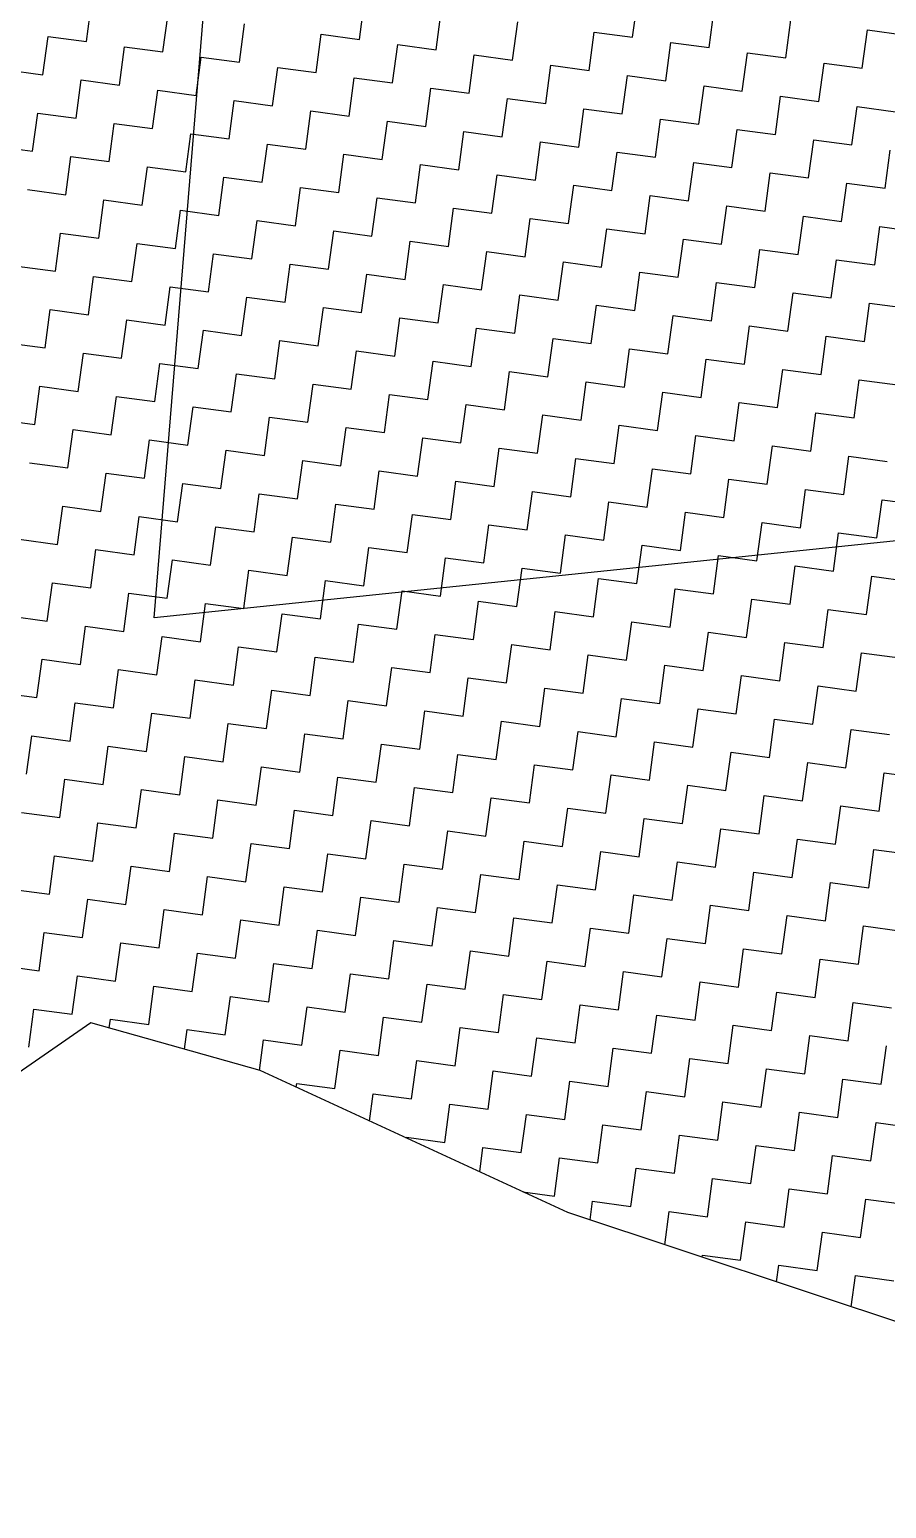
# Model space of a CAD drawing. Header units: metres. Extents: x 291974 to 293244, y 2020596 to 2023640.
# Drawn here: x 292424.6 to 292480.1, y 2021563.4 to 2021659.1 of the extents above; entities that cross this region are included whole.
import ezdxf

# ---------------------------------------------------------------- set-up
doc = ezdxf.new("R2010")
doc.units = ezdxf.units.M
doc.header["$MEASUREMENT"] = 0
doc.layers.add('POLY_HATCH', color=12, linetype='Continuous')
doc.layers.add('POLY_PARCEL', color=6, linetype='Continuous')

msp = doc.modelspace()

# ---------------------------------------------------------------- linework, layer by layer
at = {"layer": 'POLY_HATCH', "linetype": 'Continuous'}
for p, q in [((292445.965, 2021658.424), (292446.298, 2021660.902)), ((292463.641, 2021658.564), (292463.975, 2021661.042)), ((292428.288, 2021658.284), (292428.622, 2021660.762)), ((292433.243, 2021657.616), (292433.577, 2021660.094)), ((292450.92, 2021657.756), (292451.254, 2021660.234)), ((292468.597, 2021657.896), (292468.931, 2021660.374)), ((292438.198, 2021656.948), (292438.532, 2021659.426)), ((292455.875, 2021657.088), (292456.209, 2021659.566)), ((292460.83, 2021656.42), (292461.164, 2021658.898)), ((292461.164, 2021658.898), (292463.641, 2021658.564)), ((292473.552, 2021657.228), (292473.886, 2021659.706)), ((292478.507, 2021656.56), (292478.841, 2021659.038)), ((292478.841, 2021659.038), (292481.318, 2021658.704)), ((292425.476, 2021656.14), (292425.81, 2021658.618)), ((292425.81, 2021658.618), (292428.288, 2021658.284)), ((292430.431, 2021655.472), (292430.765, 2021657.95)), ((292430.765, 2021657.95), (292433.243, 2021657.616)), ((292443.153, 2021656.28), (292443.487, 2021658.758)), ((292443.487, 2021658.758), (292445.965, 2021658.424)), ((292448.108, 2021655.612), (292448.442, 2021658.09)), ((292448.442, 2021658.09), (292450.92, 2021657.756)), ((292465.785, 2021655.752), (292466.119, 2021658.23)), ((292466.119, 2021658.23), (292468.597, 2021657.896)), ((292435.386, 2021654.805), (292435.72, 2021657.282)), ((292435.72, 2021657.282), (292438.198, 2021656.948)), ((292453.063, 2021654.945), (292453.397, 2021657.422)), ((292453.397, 2021657.422), (292455.875, 2021657.088)), ((292470.74, 2021655.085), (292471.074, 2021657.562)), ((292471.074, 2021657.562), (292473.552, 2021657.228)), ((292422.999, 2021656.474), (292425.476, 2021656.14)), ((292440.342, 2021654.137), (292440.675, 2021656.614)), ((292440.675, 2021656.614), (292443.153, 2021656.28)), ((292458.018, 2021654.277), (292458.352, 2021656.754)), ((292458.352, 2021656.754), (292460.83, 2021656.42)), ((292462.974, 2021653.609), (292463.308, 2021656.086)), ((292463.308, 2021656.086), (292465.785, 2021655.752)), ((292475.695, 2021654.417), (292476.029, 2021656.894)), ((292476.029, 2021656.894), (292478.507, 2021656.56)), ((292427.62, 2021653.329), (292427.954, 2021655.806)), ((292427.954, 2021655.806), (292430.431, 2021655.472)), ((292432.575, 2021652.661), (292432.909, 2021655.139)), ((292432.909, 2021655.139), (292435.386, 2021654.805)), ((292445.297, 2021653.469), (292445.631, 2021655.946)), ((292445.631, 2021655.946), (292448.108, 2021655.612)), ((292450.252, 2021652.801), (292450.586, 2021655.279)), ((292450.586, 2021655.279), (292453.063, 2021654.945)), ((292467.929, 2021652.941), (292468.263, 2021655.418)), ((292468.263, 2021655.418), (292470.74, 2021655.085)), ((292437.53, 2021651.993), (292437.864, 2021654.471)), ((292437.864, 2021654.471), (292440.342, 2021654.137)), ((292455.207, 2021652.133), (292455.541, 2021654.611)), ((292455.541, 2021654.611), (292458.018, 2021654.277)), ((292472.884, 2021652.273), (292473.218, 2021654.751)), ((292473.218, 2021654.751), (292475.695, 2021654.417)), ((292424.808, 2021651.185), (292425.142, 2021653.663)), ((292425.142, 2021653.663), (292427.62, 2021653.329)), ((292442.485, 2021651.325), (292442.819, 2021653.803)), ((292442.819, 2021653.803), (292445.297, 2021653.469)), ((292460.162, 2021651.465), (292460.496, 2021653.943)), ((292460.496, 2021653.943), (292462.974, 2021653.609)), ((292465.117, 2021650.797), (292465.451, 2021653.275)), ((292465.451, 2021653.275), (292467.929, 2021652.941)), ((292477.839, 2021651.605), (292478.173, 2021654.083)), ((292478.173, 2021654.083), (292480.651, 2021653.749)), ((292429.763, 2021650.517), (292430.097, 2021652.995)), ((292430.097, 2021652.995), (292432.575, 2021652.661)), ((292434.719, 2021649.849), (292435.052, 2021652.327)), ((292435.052, 2021652.327), (292437.53, 2021651.993)), ((292447.44, 2021650.657), (292447.774, 2021653.135)), ((292447.774, 2021653.135), (292450.252, 2021652.801)), ((292452.395, 2021649.989), (292452.729, 2021652.467)), ((292452.729, 2021652.467), (292455.207, 2021652.133)), ((292470.072, 2021650.129), (292470.406, 2021652.607)), ((292470.406, 2021652.607), (292472.884, 2021652.273)), ((292422.331, 2021651.519), (292424.808, 2021651.185)), ((292439.674, 2021649.182), (292440.008, 2021651.659)), ((292440.008, 2021651.659), (292442.485, 2021651.325)), ((292457.351, 2021649.322), (292457.685, 2021651.799)), ((292457.685, 2021651.799), (292460.162, 2021651.465)), ((292475.028, 2021649.462), (292475.361, 2021651.939)), ((292475.361, 2021651.939), (292477.839, 2021651.605)), ((292479.983, 2021648.794), (292480.317, 2021651.271)), ((292426.952, 2021648.374), (292427.286, 2021650.851)), ((292427.286, 2021650.851), (292429.763, 2021650.517)), ((292444.629, 2021648.514), (292444.963, 2021650.991)), ((292444.963, 2021650.991), (292447.44, 2021650.657)), ((292449.584, 2021647.846), (292449.918, 2021650.323)), ((292449.918, 2021650.323), (292452.395, 2021649.989)), ((292462.306, 2021648.654), (292462.64, 2021651.131)), ((292462.64, 2021651.131), (292465.117, 2021650.797)), ((292467.261, 2021647.986), (292467.595, 2021650.463)), ((292467.595, 2021650.463), (292470.072, 2021650.129)), ((292431.907, 2021647.706), (292432.241, 2021650.183)), ((292432.241, 2021650.183), (292434.719, 2021649.849)), ((292436.862, 2021647.038), (292437.196, 2021649.516)), ((292437.196, 2021649.516), (292439.674, 2021649.182)), ((292454.539, 2021647.178), (292454.873, 2021649.655)), ((292454.873, 2021649.655), (292457.351, 2021649.322)), ((292472.216, 2021647.318), (292472.55, 2021649.795)), ((292472.55, 2021649.795), (292475.028, 2021649.462)), ((292424.474, 2021648.708), (292426.952, 2021648.374)), ((292441.817, 2021646.37), (292442.151, 2021648.848)), ((292442.151, 2021648.848), (292444.629, 2021648.514)), ((292459.494, 2021646.51), (292459.828, 2021648.988)), ((292459.828, 2021648.988), (292462.306, 2021648.654)), ((292477.171, 2021646.65), (292477.505, 2021649.128)), ((292477.505, 2021649.128), (292479.983, 2021648.794)), ((292429.095, 2021645.562), (292429.429, 2021648.04)), ((292429.429, 2021648.04), (292431.907, 2021647.706)), ((292446.772, 2021645.702), (292447.106, 2021648.18)), ((292447.106, 2021648.18), (292449.584, 2021647.846)), ((292451.728, 2021645.034), (292452.061, 2021647.512)), ((292452.061, 2021647.512), (292454.539, 2021647.178)), ((292464.449, 2021645.842), (292464.783, 2021648.32)), ((292464.783, 2021648.32), (292467.261, 2021647.986)), ((292469.404, 2021645.174), (292469.738, 2021647.652)), ((292469.738, 2021647.652), (292472.216, 2021647.318)), ((292434.051, 2021644.894), (292434.385, 2021647.372)), ((292434.385, 2021647.372), (292436.862, 2021647.038)), ((292439.006, 2021644.226), (292439.34, 2021646.704)), ((292439.34, 2021646.704), (292441.817, 2021646.37)), ((292456.683, 2021644.366), (292457.017, 2021646.844)), ((292457.017, 2021646.844), (292459.494, 2021646.51)), ((292474.36, 2021644.506), (292474.694, 2021646.984)), ((292474.694, 2021646.984), (292477.171, 2021646.65)), ((292426.284, 2021643.419), (292426.618, 2021645.896)), ((292426.618, 2021645.896), (292429.095, 2021645.562)), ((292443.961, 2021643.559), (292444.295, 2021646.036)), ((292444.295, 2021646.036), (292446.772, 2021645.702)), ((292461.638, 2021643.699), (292461.972, 2021646.176)), ((292461.972, 2021646.176), (292464.449, 2021645.842)), ((292466.593, 2021643.031), (292466.927, 2021645.508)), ((292466.927, 2021645.508), (292469.404, 2021645.174)), ((292479.315, 2021643.839), (292479.649, 2021646.316)), ((292479.649, 2021646.316), (292482.126, 2021645.982)), ((292431.239, 2021642.751), (292431.573, 2021645.228)), ((292431.573, 2021645.228), (292434.051, 2021644.894)), ((292436.194, 2021642.083), (292436.528, 2021644.56)), ((292436.528, 2021644.56), (292439.006, 2021644.226)), ((292448.916, 2021642.891), (292449.25, 2021645.368)), ((292449.25, 2021645.368), (292451.728, 2021645.034)), ((292453.871, 2021642.223), (292454.205, 2021644.7)), ((292454.205, 2021644.7), (292456.683, 2021644.366)), ((292471.548, 2021642.363), (292471.882, 2021644.84)), ((292471.882, 2021644.84), (292474.36, 2021644.506)), ((292423.806, 2021643.752), (292426.284, 2021643.419)), ((292441.149, 2021641.415), (292441.483, 2021643.892)), ((292441.483, 2021643.892), (292443.961, 2021643.559)), ((292458.826, 2021641.555), (292459.16, 2021644.032)), ((292459.16, 2021644.032), (292461.638, 2021643.699)), ((292476.503, 2021641.695), (292476.837, 2021644.172)), ((292476.837, 2021644.172), (292479.315, 2021643.839)), ((292428.428, 2021640.607), (292428.762, 2021643.085)), ((292428.762, 2021643.085), (292431.239, 2021642.751)), ((292446.105, 2021640.747), (292446.438, 2021643.225)), ((292446.438, 2021643.225), (292448.916, 2021642.891)), ((292463.781, 2021640.887), (292464.115, 2021643.365)), ((292464.115, 2021643.365), (292466.593, 2021643.031)), ((292468.737, 2021640.219), (292469.071, 2021642.697)), ((292469.071, 2021642.697), (292471.548, 2021642.363)), ((292433.383, 2021639.939), (292433.717, 2021642.417)), ((292433.717, 2021642.417), (292436.194, 2021642.083)), ((292438.338, 2021639.271), (292438.672, 2021641.749)), ((292438.672, 2021641.749), (292441.149, 2021641.415)), ((292451.06, 2021640.079), (292451.394, 2021642.557)), ((292451.394, 2021642.557), (292453.871, 2021642.223)), ((292456.015, 2021639.411), (292456.349, 2021641.889)), ((292456.349, 2021641.889), (292458.826, 2021641.555)), ((292473.692, 2021639.551), (292474.026, 2021642.029)), ((292474.026, 2021642.029), (292476.503, 2021641.695)), ((292425.616, 2021638.463), (292425.95, 2021640.941)), ((292425.95, 2021640.941), (292428.428, 2021640.607)), ((292443.293, 2021638.603), (292443.627, 2021641.081)), ((292443.627, 2021641.081), (292446.105, 2021640.747)), ((292460.97, 2021638.743), (292461.304, 2021641.221)), ((292461.304, 2021641.221), (292463.781, 2021640.887)), ((292478.647, 2021638.883), (292478.981, 2021641.361)), ((292478.981, 2021641.361), (292481.458, 2021641.027)), ((292430.571, 2021637.796), (292430.905, 2021640.273)), ((292430.905, 2021640.273), (292433.383, 2021639.939)), ((292448.248, 2021637.936), (292448.582, 2021640.413)), ((292448.582, 2021640.413), (292451.06, 2021640.079)), ((292465.925, 2021638.075), (292466.259, 2021640.553)), ((292466.259, 2021640.553), (292468.737, 2021640.219)), ((292470.88, 2021637.408), (292471.214, 2021639.885)), ((292471.214, 2021639.885), (292473.692, 2021639.551)), ((292423.139, 2021638.797), (292425.616, 2021638.463)), ((292435.526, 2021637.128), (292435.86, 2021639.605)), ((292435.86, 2021639.605), (292438.338, 2021639.271)), ((292440.482, 2021636.46), (292440.815, 2021638.937)), ((292440.815, 2021638.937), (292443.293, 2021638.603)), ((292453.203, 2021637.268), (292453.537, 2021639.745)), ((292453.537, 2021639.745), (292456.015, 2021639.411)), ((292458.158, 2021636.6), (292458.492, 2021639.077)), ((292458.492, 2021639.077), (292460.97, 2021638.743)), ((292475.835, 2021636.74), (292476.169, 2021639.217)), ((292476.169, 2021639.217), (292478.647, 2021638.883)), ((292427.76, 2021635.652), (292428.094, 2021638.129)), ((292428.094, 2021638.129), (292430.571, 2021637.796)), ((292445.437, 2021635.792), (292445.771, 2021638.269)), ((292445.771, 2021638.269), (292448.248, 2021637.936)), ((292463.114, 2021635.932), (292463.448, 2021638.409)), ((292463.448, 2021638.409), (292465.925, 2021638.075)), ((292432.715, 2021634.984), (292433.049, 2021637.462)), ((292433.049, 2021637.462), (292435.526, 2021637.128)), ((292450.392, 2021635.124), (292450.726, 2021637.602)), ((292450.726, 2021637.602), (292453.203, 2021637.268)), ((292455.347, 2021634.456), (292455.681, 2021636.934)), ((292455.681, 2021636.934), (292458.158, 2021636.6)), ((292468.069, 2021635.264), (292468.403, 2021637.742)), ((292468.403, 2021637.742), (292470.88, 2021637.408)), ((292473.024, 2021634.596), (292473.358, 2021637.074)), ((292473.358, 2021637.074), (292475.835, 2021636.74)), ((292424.948, 2021633.508), (292425.282, 2021635.986)), ((292425.282, 2021635.986), (292427.76, 2021635.652)), ((292437.67, 2021634.316), (292438.004, 2021636.794)), ((292438.004, 2021636.794), (292440.482, 2021636.46)), ((292442.625, 2021633.648), (292442.959, 2021636.126)), ((292442.959, 2021636.126), (292445.437, 2021635.792)), ((292460.302, 2021633.788), (292460.636, 2021636.266)), ((292460.636, 2021636.266), (292463.114, 2021635.932)), ((292477.979, 2021633.928), (292478.313, 2021636.406)), ((292478.313, 2021636.406), (292480.791, 2021636.072)), ((292429.903, 2021632.84), (292430.237, 2021635.318)), ((292430.237, 2021635.318), (292432.715, 2021634.984)), ((292447.58, 2021632.98), (292447.914, 2021635.458)), ((292447.914, 2021635.458), (292450.392, 2021635.124)), ((292465.257, 2021633.12), (292465.591, 2021635.598)), ((292465.591, 2021635.598), (292468.069, 2021635.264)), ((292434.858, 2021632.173), (292435.192, 2021634.65)), ((292435.192, 2021634.65), (292437.67, 2021634.316)), ((292452.535, 2021632.312), (292452.869, 2021634.79)), ((292452.869, 2021634.79), (292455.347, 2021634.456)), ((292457.491, 2021631.645), (292457.824, 2021634.122)), ((292457.824, 2021634.122), (292460.302, 2021633.788)), ((292470.212, 2021632.452), (292470.546, 2021634.93)), ((292470.546, 2021634.93), (292473.024, 2021634.596)), ((292475.167, 2021631.785), (292475.501, 2021634.262)), ((292475.501, 2021634.262), (292477.979, 2021633.928)), ((292422.471, 2021633.842), (292424.948, 2021633.508)), ((292427.092, 2021630.697), (292427.426, 2021633.174)), ((292427.426, 2021633.174), (292429.903, 2021632.84)), ((292439.814, 2021631.505), (292440.148, 2021633.982)), ((292440.148, 2021633.982), (292442.625, 2021633.648)), ((292444.769, 2021630.837), (292445.103, 2021633.314)), ((292445.103, 2021633.314), (292447.58, 2021632.98)), ((292462.446, 2021630.977), (292462.78, 2021633.454)), ((292462.78, 2021633.454), (292465.257, 2021633.12)), ((292432.047, 2021630.029), (292432.381, 2021632.506)), ((292432.381, 2021632.506), (292434.858, 2021632.173)), ((292449.724, 2021630.169), (292450.058, 2021632.646)), ((292450.058, 2021632.646), (292452.535, 2021632.312)), ((292467.401, 2021630.309), (292467.735, 2021632.786)), ((292467.735, 2021632.786), (292470.212, 2021632.452)), ((292472.356, 2021629.641), (292472.69, 2021632.119)), ((292472.69, 2021632.119), (292475.167, 2021631.785)), ((292437.002, 2021629.361), (292437.336, 2021631.839)), ((292437.336, 2021631.839), (292439.814, 2021631.505)), ((292441.957, 2021628.693), (292442.291, 2021631.171)), ((292442.291, 2021631.171), (292444.769, 2021630.837)), ((292454.679, 2021629.501), (292455.013, 2021631.979)), ((292455.013, 2021631.979), (292457.491, 2021631.645)), ((292459.634, 2021628.833), (292459.968, 2021631.311)), ((292459.968, 2021631.311), (292462.446, 2021630.977)), ((292477.311, 2021628.973), (292477.645, 2021631.451)), ((292477.645, 2021631.451), (292480.123, 2021631.117)), ((292424.614, 2021631.031), (292427.092, 2021630.697)), ((292429.235, 2021627.885), (292429.569, 2021630.363)), ((292429.569, 2021630.363), (292432.047, 2021630.029)), ((292446.912, 2021628.025), (292447.246, 2021630.503)), ((292447.246, 2021630.503), (292449.724, 2021630.169)), ((292464.589, 2021628.165), (292464.923, 2021630.643)), ((292464.923, 2021630.643), (292467.401, 2021630.309)), ((292434.191, 2021627.217), (292434.525, 2021629.695)), ((292434.525, 2021629.695), (292437.002, 2021629.361)), ((292451.868, 2021627.357), (292452.201, 2021629.835)), ((292452.201, 2021629.835), (292454.679, 2021629.501)), ((292469.544, 2021627.497), (292469.878, 2021629.975)), ((292469.878, 2021629.975), (292472.356, 2021629.641)), ((292474.5, 2021626.829), (292474.834, 2021629.307)), ((292474.834, 2021629.307), (292477.311, 2021628.973)), ((292439.146, 2021626.549), (292439.48, 2021629.027)), ((292439.48, 2021629.027), (292441.957, 2021628.693)), ((292444.101, 2021625.882), (292444.435, 2021628.359)), ((292444.435, 2021628.359), (292446.912, 2021628.025)), ((292456.823, 2021626.689), (292457.157, 2021629.167)), ((292457.157, 2021629.167), (292459.634, 2021628.833)), ((292461.778, 2021626.022), (292462.112, 2021628.499)), ((292462.112, 2021628.499), (292464.589, 2021628.165)), ((292479.455, 2021626.162), (292479.789, 2021628.639)), ((292479.789, 2021628.639), (292482.266, 2021628.305)), ((292426.424, 2021625.742), (292426.758, 2021628.219)), ((292426.758, 2021628.219), (292429.235, 2021627.885)), ((292431.379, 2021625.074), (292431.713, 2021627.551)), ((292431.713, 2021627.551), (292434.191, 2021627.217)), ((292449.056, 2021625.214), (292449.39, 2021627.691)), ((292449.39, 2021627.691), (292451.868, 2021627.357)), ((292466.733, 2021625.354), (292467.067, 2021627.831)), ((292467.067, 2021627.831), (292469.544, 2021627.497)), ((292436.334, 2021624.406), (292436.668, 2021626.883)), ((292436.668, 2021626.883), (292439.146, 2021626.549)), ((292454.011, 2021624.546), (292454.345, 2021627.023)), ((292454.345, 2021627.023), (292456.823, 2021626.689)), ((292458.966, 2021623.878), (292459.3, 2021626.356)), ((292459.3, 2021626.356), (292461.778, 2021626.022)), ((292471.688, 2021624.686), (292472.022, 2021627.163)), ((292472.022, 2021627.163), (292474.5, 2021626.829)), ((292476.643, 2021624.018), (292476.977, 2021626.496)), ((292476.977, 2021626.496), (292479.455, 2021626.162)), ((292423.946, 2021626.076), (292426.424, 2021625.742)), ((292428.568, 2021622.93), (292428.902, 2021625.408)), ((292428.902, 2021625.408), (292431.379, 2021625.074)), ((292441.289, 2021623.738), (292441.623, 2021626.216)), ((292441.623, 2021626.216), (292444.101, 2021625.882)), ((292446.245, 2021623.07), (292446.578, 2021625.548)), ((292446.578, 2021625.548), (292449.056, 2021625.214)), ((292463.921, 2021623.21), (292464.255, 2021625.688)), ((292464.255, 2021625.688), (292466.733, 2021625.354)), ((292433.523, 2021622.262), (292433.857, 2021624.74)), ((292433.857, 2021624.74), (292436.334, 2021624.406)), ((292451.2, 2021622.402), (292451.534, 2021624.88)), ((292451.534, 2021624.88), (292454.011, 2021624.546)), ((292468.877, 2021622.542), (292469.211, 2021625.02)), ((292469.211, 2021625.02), (292471.688, 2021624.686)), ((292438.478, 2021621.594), (292438.812, 2021624.072)), ((292438.812, 2021624.072), (292441.289, 2021623.738)), ((292456.155, 2021621.734), (292456.489, 2021624.212)), ((292456.489, 2021624.212), (292458.966, 2021623.878)), ((292461.11, 2021621.066), (292461.444, 2021623.544)), ((292461.444, 2021623.544), (292463.921, 2021623.21)), ((292473.832, 2021621.874), (292474.166, 2021624.352)), ((292474.166, 2021624.352), (292476.643, 2021624.018)), ((292478.787, 2021621.206), (292479.121, 2021623.684)), ((292479.121, 2021623.684), (292481.598, 2021623.35)), ((292425.756, 2021620.786), (292426.09, 2021623.264)), ((292426.09, 2021623.264), (292428.568, 2021622.93)), ((292430.711, 2021620.119), (292431.045, 2021622.596)), ((292431.045, 2021622.596), (292433.523, 2021622.262)), ((292443.433, 2021620.926), (292443.767, 2021623.404)), ((292443.767, 2021623.404), (292446.245, 2021623.07)), ((292448.388, 2021620.259), (292448.722, 2021622.736)), ((292448.722, 2021622.736), (292451.2, 2021622.402)), ((292466.065, 2021620.399), (292466.399, 2021622.876)), ((292466.399, 2021622.876), (292468.877, 2021622.542)), ((292435.666, 2021619.451), (292436, 2021621.928)), ((292436, 2021621.928), (292438.478, 2021621.594)), ((292453.343, 2021619.591), (292453.677, 2021622.068)), ((292453.677, 2021622.068), (292456.155, 2021621.734)), ((292471.02, 2021619.731), (292471.354, 2021622.208)), ((292471.354, 2021622.208), (292473.832, 2021621.874)), ((292423.279, 2021621.12), (292425.756, 2021620.786)), ((292440.621, 2021618.783), (292440.955, 2021621.26)), ((292440.955, 2021621.26), (292443.433, 2021620.926)), ((292458.298, 2021618.923), (292458.632, 2021621.4)), ((292458.632, 2021621.4), (292461.11, 2021621.066)), ((292463.254, 2021618.255), (292463.588, 2021620.733)), ((292463.588, 2021620.733), (292466.065, 2021620.399)), ((292475.975, 2021619.063), (292476.309, 2021621.54)), ((292476.309, 2021621.54), (292478.787, 2021621.206)), ((292427.9, 2021617.975), (292428.234, 2021620.453)), ((292428.234, 2021620.453), (292430.711, 2021620.119)), ((292432.855, 2021617.307), (292433.189, 2021619.785)), ((292433.189, 2021619.785), (292435.666, 2021619.451)), ((292445.577, 2021618.115), (292445.911, 2021620.593)), ((292445.911, 2021620.593), (292448.388, 2021620.259)), ((292450.532, 2021617.447), (292450.866, 2021619.925)), ((292450.866, 2021619.925), (292453.343, 2021619.591)), ((292468.209, 2021617.587), (292468.543, 2021620.065)), ((292468.543, 2021620.065), (292471.02, 2021619.731)), ((292437.81, 2021616.639), (292438.144, 2021619.117)), ((292438.144, 2021619.117), (292440.621, 2021618.783)), ((292455.487, 2021616.779), (292455.821, 2021619.257)), ((292455.821, 2021619.257), (292458.298, 2021618.923)), ((292473.164, 2021616.919), (292473.498, 2021619.397)), ((292473.498, 2021619.397), (292475.975, 2021619.063)), ((292478.119, 2021616.251), (292478.453, 2021618.729)), ((292478.453, 2021618.729), (292480.93, 2021618.395)), ((292425.088, 2021615.831), (292425.422, 2021618.309)), ((292425.422, 2021618.309), (292427.9, 2021617.975)), ((292442.765, 2021615.971), (292443.099, 2021618.449)), ((292443.099, 2021618.449), (292445.577, 2021618.115)), ((292447.72, 2021615.303), (292448.054, 2021617.781)), ((292448.054, 2021617.781), (292450.532, 2021617.447)), ((292460.442, 2021616.111), (292460.776, 2021618.589)), ((292460.776, 2021618.589), (292463.254, 2021618.255)), ((292465.397, 2021615.443), (292465.731, 2021617.921)), ((292465.731, 2021617.921), (292468.209, 2021617.587)), ((292430.043, 2021615.163), (292430.377, 2021617.641)), ((292430.377, 2021617.641), (292432.855, 2021617.307)), ((292434.998, 2021614.496), (292435.332, 2021616.973)), ((292435.332, 2021616.973), (292437.81, 2021616.639)), ((292452.675, 2021614.636), (292453.009, 2021617.113)), ((292453.009, 2021617.113), (292455.487, 2021616.779)), ((292470.352, 2021614.776), (292470.686, 2021617.253)), ((292470.686, 2021617.253), (292473.164, 2021616.919)), ((292422.611, 2021616.165), (292425.088, 2021615.831)), ((292439.954, 2021613.828), (292440.288, 2021616.305)), ((292440.288, 2021616.305), (292442.765, 2021615.971)), ((292457.631, 2021613.968), (292457.964, 2021616.445)), ((292457.964, 2021616.445), (292460.442, 2021616.111)), ((292475.307, 2021614.108), (292475.641, 2021616.585)), ((292475.641, 2021616.585), (292478.119, 2021616.251)), ((292427.232, 2021613.02), (292427.566, 2021615.497)), ((292427.566, 2021615.497), (292430.043, 2021615.163)), ((292444.909, 2021613.16), (292445.243, 2021615.637)), ((292445.243, 2021615.637), (292447.72, 2021615.303)), ((292449.864, 2021612.492), (292450.198, 2021614.97)), ((292450.198, 2021614.97), (292452.675, 2021614.636)), ((292462.586, 2021613.3), (292462.92, 2021615.777)), ((292462.92, 2021615.777), (292465.397, 2021615.443)), ((292467.541, 2021612.632), (292467.875, 2021615.109)), ((292467.875, 2021615.109), (292470.352, 2021614.776)), ((292432.187, 2021612.352), (292432.521, 2021614.83)), ((292432.521, 2021614.83), (292434.998, 2021614.496)), ((292437.142, 2021611.684), (292437.476, 2021614.162)), ((292437.476, 2021614.162), (292439.954, 2021613.828)), ((292454.819, 2021611.824), (292455.153, 2021614.302)), ((292455.153, 2021614.302), (292457.631, 2021613.968)), ((292472.496, 2021611.964), (292472.83, 2021614.442)), ((292472.83, 2021614.442), (292475.307, 2021614.108)), ((292424.42, 2021610.876), (292424.754, 2021613.354)), ((292424.754, 2021613.354), (292427.232, 2021613.02)), ((292442.097, 2021611.016), (292442.431, 2021613.494)), ((292442.431, 2021613.494), (292444.909, 2021613.16)), ((292459.774, 2021611.156), (292460.108, 2021613.634)), ((292460.108, 2021613.634), (292462.586, 2021613.3)), ((292464.729, 2021610.488), (292465.063, 2021612.966)), ((292465.063, 2021612.966), (292467.541, 2021612.632)), ((292477.451, 2021611.296), (292477.785, 2021613.774)), ((292477.785, 2021613.774), (292480.263, 2021613.44)), ((292429.375, 2021610.208), (292429.709, 2021612.686)), ((292429.709, 2021612.686), (292432.187, 2021612.352)), ((292434.331, 2021609.54), (292434.665, 2021612.018)), ((292434.665, 2021612.018), (292437.142, 2021611.684)), ((292447.052, 2021610.348), (292447.386, 2021612.826)), ((292447.386, 2021612.826), (292449.864, 2021612.492)), ((292452.008, 2021609.68), (292452.341, 2021612.158)), ((292452.341, 2021612.158), (292454.819, 2021611.824)), ((292469.684, 2021609.82), (292470.018, 2021612.298)), ((292470.018, 2021612.298), (292472.496, 2021611.964)), ((292439.286, 2021608.873), (292439.62, 2021611.35)), ((292439.62, 2021611.35), (292442.097, 2021611.016)), ((292456.963, 2021609.013), (292457.297, 2021611.49)), ((292457.297, 2021611.49), (292459.774, 2021611.156)), ((292474.64, 2021609.153), (292474.974, 2021611.63)), ((292474.974, 2021611.63), (292477.451, 2021611.296)), ((292426.564, 2021608.065), (292426.898, 2021610.542)), ((292426.898, 2021610.542), (292429.375, 2021610.208)), ((292444.241, 2021608.205), (292444.575, 2021610.682)), ((292444.575, 2021610.682), (292447.052, 2021610.348)), ((292461.918, 2021608.345), (292462.252, 2021610.822)), ((292462.252, 2021610.822), (292464.729, 2021610.488)), ((292466.873, 2021607.677), (292467.207, 2021610.154)), ((292467.207, 2021610.154), (292469.684, 2021609.82)), ((292479.595, 2021608.485), (292479.929, 2021610.962)), ((292479.929, 2021610.962), (292482.406, 2021610.628)), ((292431.519, 2021607.397), (292431.853, 2021609.874)), ((292431.853, 2021609.874), (292434.331, 2021609.54)), ((292436.474, 2021606.729), (292436.808, 2021609.207)), ((292436.808, 2021609.207), (292439.286, 2021608.873)), ((292449.196, 2021607.537), (292449.53, 2021610.014)), ((292449.53, 2021610.014), (292452.008, 2021609.68)), ((292454.151, 2021606.869), (292454.485, 2021609.346)), ((292454.485, 2021609.346), (292456.963, 2021609.013)), ((292471.828, 2021607.009), (292472.162, 2021609.486)), ((292472.162, 2021609.486), (292474.64, 2021609.153)), ((292424.086, 2021608.399), (292426.564, 2021608.065)), ((292441.429, 2021606.061), (292441.763, 2021608.539)), ((292441.763, 2021608.539), (292444.241, 2021608.205)), ((292459.106, 2021606.201), (292459.44, 2021608.679)), ((292459.44, 2021608.679), (292461.918, 2021608.345)), ((292476.783, 2021606.341), (292477.117, 2021608.819)), ((292477.117, 2021608.819), (292479.595, 2021608.485)), ((292428.708, 2021605.253), (292429.042, 2021607.731)), ((292429.042, 2021607.731), (292431.519, 2021607.397)), ((292446.384, 2021605.393), (292446.718, 2021607.871)), ((292446.718, 2021607.871), (292449.196, 2021607.537)), ((292464.061, 2021605.533), (292464.395, 2021608.011)), ((292464.395, 2021608.011), (292466.873, 2021607.677)), ((292469.017, 2021604.865), (292469.351, 2021607.343)), ((292469.351, 2021607.343), (292471.828, 2021607.009)), ((292433.663, 2021604.585), (292433.997, 2021607.063)), ((292433.997, 2021607.063), (292436.474, 2021606.729)), ((292438.618, 2021603.917), (292438.952, 2021606.395)), ((292438.952, 2021606.395), (292441.429, 2021606.061)), ((292451.34, 2021604.725), (292451.674, 2021607.203)), ((292451.674, 2021607.203), (292454.151, 2021606.869)), ((292456.295, 2021604.057), (292456.629, 2021606.535)), ((292456.629, 2021606.535), (292459.106, 2021606.201)), ((292473.972, 2021604.197), (292474.306, 2021606.675)), ((292474.306, 2021606.675), (292476.783, 2021606.341)), ((292425.896, 2021603.11), (292426.23, 2021605.587)), ((292426.23, 2021605.587), (292428.708, 2021605.253)), ((292443.573, 2021603.25), (292443.907, 2021605.727)), ((292443.907, 2021605.727), (292446.384, 2021605.393)), ((292461.25, 2021603.39), (292461.584, 2021605.867)), ((292461.584, 2021605.867), (292464.061, 2021605.533)), ((292478.927, 2021603.53), (292479.261, 2021606.007)), ((292479.261, 2021606.007), (292481.738, 2021605.673)), ((292430.851, 2021602.442), (292431.185, 2021604.919)), ((292431.185, 2021604.919), (292433.663, 2021604.585)), ((292448.528, 2021602.582), (292448.862, 2021605.059)), ((292448.862, 2021605.059), (292451.34, 2021604.725)), ((292453.483, 2021601.914), (292453.817, 2021604.391)), ((292453.817, 2021604.391), (292456.295, 2021604.057)), ((292466.205, 2021602.722), (292466.539, 2021605.199)), ((292466.539, 2021605.199), (292469.017, 2021604.865)), ((292471.16, 2021602.054), (292471.494, 2021604.531)), ((292471.494, 2021604.531), (292473.972, 2021604.197)), ((292423.418, 2021603.443), (292425.896, 2021603.11)), ((292435.806, 2021601.774), (292436.14, 2021604.251)), ((292436.14, 2021604.251), (292438.618, 2021603.917)), ((292440.761, 2021601.106), (292441.095, 2021603.583)), ((292441.095, 2021603.583), (292443.573, 2021603.25)), ((292458.438, 2021601.246), (292458.772, 2021603.723)), ((292458.772, 2021603.723), (292461.25, 2021603.39)), ((292476.115, 2021601.386), (292476.449, 2021603.863)), ((292476.449, 2021603.863), (292478.927, 2021603.53)), ((292428.04, 2021600.298), (292428.374, 2021602.776)), ((292428.374, 2021602.776), (292430.851, 2021602.442)), ((292445.717, 2021600.438), (292446.051, 2021602.916)), ((292446.051, 2021602.916), (292448.528, 2021602.582)), ((292463.394, 2021600.578), (292463.727, 2021603.056)), ((292463.727, 2021603.056), (292466.205, 2021602.722)), ((292432.995, 2021599.63), (292433.329, 2021602.108)), ((292433.329, 2021602.108), (292435.806, 2021601.774)), ((292450.672, 2021599.77), (292451.006, 2021602.248)), ((292451.006, 2021602.248), (292453.483, 2021601.914)), ((292455.627, 2021599.102), (292455.961, 2021601.58)), ((292455.961, 2021601.58), (292458.438, 2021601.246)), ((292468.349, 2021599.91), (292468.683, 2021602.388)), ((292468.683, 2021602.388), (292471.16, 2021602.054)), ((292473.304, 2021599.242), (292473.638, 2021601.72)), ((292473.638, 2021601.72), (292476.115, 2021601.386)), ((292425.228, 2021598.154), (292425.562, 2021600.632)), ((292425.562, 2021600.632), (292428.04, 2021600.298)), ((292437.95, 2021598.962), (292438.284, 2021601.44)), ((292438.284, 2021601.44), (292440.761, 2021601.106)), ((292442.905, 2021598.294), (292443.239, 2021600.772)), ((292443.239, 2021600.772), (292445.717, 2021600.438)), ((292460.582, 2021598.434), (292460.916, 2021600.912)), ((292460.916, 2021600.912), (292463.394, 2021600.578)), ((292478.259, 2021598.574), (292478.593, 2021601.052)), ((292478.593, 2021601.052), (292481.07, 2021600.718)), ((292430.183, 2021597.487), (292430.517, 2021599.964)), ((292430.517, 2021599.964), (292432.995, 2021599.63)), ((292447.86, 2021597.627), (292448.194, 2021600.104)), ((292448.194, 2021600.104), (292450.672, 2021599.77)), ((292465.537, 2021597.766), (292465.871, 2021600.244)), ((292465.871, 2021600.244), (292468.349, 2021599.91)), ((292470.492, 2021597.099), (292470.826, 2021599.576)), ((292470.826, 2021599.576), (292473.304, 2021599.242)), ((292435.138, 2021596.819), (292435.472, 2021599.296)), ((292435.472, 2021599.296), (292437.95, 2021598.962)), ((292440.094, 2021596.151), (292440.428, 2021598.628)), ((292440.428, 2021598.628), (292442.905, 2021598.294)), ((292452.815, 2021596.959), (292453.149, 2021599.436)), ((292453.149, 2021599.436), (292455.627, 2021599.102)), ((292457.771, 2021596.291), (292458.104, 2021598.768)), ((292458.104, 2021598.768), (292460.582, 2021598.434)), ((292475.447, 2021596.431), (292475.781, 2021598.908)), ((292475.781, 2021598.908), (292478.259, 2021598.574)), ((292422.751, 2021598.488), (292425.228, 2021598.154)), ((292427.372, 2021595.343), (292427.706, 2021597.82)), ((292427.706, 2021597.82), (292430.183, 2021597.487)), ((292445.049, 2021595.483), (292445.383, 2021597.96)), ((292445.383, 2021597.96), (292447.86, 2021597.627)), ((292462.726, 2021595.623), (292463.06, 2021598.1)), ((292463.06, 2021598.1), (292465.537, 2021597.766)), ((292432.327, 2021594.675), (292432.661, 2021597.153)), ((292432.661, 2021597.153), (292435.138, 2021596.819)), ((292450.004, 2021594.815), (292450.338, 2021597.293)), ((292450.338, 2021597.293), (292452.815, 2021596.959)), ((292467.681, 2021594.955), (292468.015, 2021597.433)), ((292468.015, 2021597.433), (292470.492, 2021597.099)), ((292472.636, 2021594.287), (292472.97, 2021596.765)), ((292472.97, 2021596.765), (292475.447, 2021596.431)), ((292437.282, 2021594.007), (292437.616, 2021596.485)), ((292437.616, 2021596.485), (292440.094, 2021596.151)), ((292442.237, 2021593.339), (292442.571, 2021595.817)), ((292442.571, 2021595.817), (292445.049, 2021595.483)), ((292454.959, 2021594.147), (292455.293, 2021596.625)), ((292455.293, 2021596.625), (292457.771, 2021596.291)), ((292459.914, 2021593.479), (292460.248, 2021595.957)), ((292460.248, 2021595.957), (292462.726, 2021595.623)), ((292477.591, 2021593.619), (292477.925, 2021596.097)), ((292477.925, 2021596.097), (292480.403, 2021595.763)), ((292424.56, 2021593.199), (292424.894, 2021595.677)), ((292424.894, 2021595.677), (292427.372, 2021595.343)), ((292429.774, 2021594.452), (292429.849, 2021595.009)), ((292429.849, 2021595.009), (292432.327, 2021594.675)), ((292447.192, 2021592.671), (292447.526, 2021595.149)), ((292447.526, 2021595.149), (292450.004, 2021594.815)), ((292464.869, 2021592.811), (292465.203, 2021595.289)), ((292465.203, 2021595.289), (292467.681, 2021594.955)), ((292434.634, 2021593.077), (292434.805, 2021594.341)), ((292434.805, 2021594.341), (292437.282, 2021594.007)), ((292452.148, 2021592.003), (292452.481, 2021594.481)), ((292452.481, 2021594.481), (292454.959, 2021594.147)), ((292457.103, 2021591.336), (292457.437, 2021593.813)), ((292457.437, 2021593.813), (292459.914, 2021593.479)), ((292469.824, 2021592.143), (292470.158, 2021594.621)), ((292470.158, 2021594.621), (292472.636, 2021594.287)), ((292474.78, 2021591.476), (292475.114, 2021593.953)), ((292475.114, 2021593.953), (292477.591, 2021593.619)), ((292439.494, 2021591.701), (292439.76, 2021593.673)), ((292439.76, 2021593.673), (292442.237, 2021593.339)), ((292444.381, 2021590.528), (292444.715, 2021593.005)), ((292444.715, 2021593.005), (292447.192, 2021592.671)), ((292462.058, 2021590.668), (292462.392, 2021593.145)), ((292462.392, 2021593.145), (292464.869, 2021592.811)), ((292479.735, 2021590.808), (292480.069, 2021593.285)), ((292449.336, 2021589.86), (292449.67, 2021592.337)), ((292449.67, 2021592.337), (292452.148, 2021592.003)), ((292467.013, 2021590), (292467.347, 2021592.477)), ((292467.347, 2021592.477), (292469.824, 2021592.143)), ((292454.291, 2021589.192), (292454.625, 2021591.67)), ((292454.625, 2021591.67), (292457.103, 2021591.336)), ((292459.246, 2021588.524), (292459.58, 2021591.002)), ((292459.58, 2021591.002), (292462.058, 2021590.668)), ((292471.968, 2021589.332), (292472.302, 2021591.81)), ((292472.302, 2021591.81), (292474.78, 2021591.476)), ((292476.923, 2021588.664), (292477.257, 2021591.142)), ((292477.257, 2021591.142), (292479.735, 2021590.808)), ((292441.87, 2021590.613), (292441.903, 2021590.862)), ((292441.903, 2021590.862), (292444.381, 2021590.528)), ((292446.62, 2021588.421), (292446.858, 2021590.194)), ((292446.858, 2021590.194), (292449.336, 2021589.86)), ((292464.201, 2021587.856), (292464.535, 2021590.334)), ((292464.535, 2021590.334), (292467.013, 2021590)), ((292451.48, 2021587.048), (292451.814, 2021589.526)), ((292451.814, 2021589.526), (292454.291, 2021589.192)), ((292469.157, 2021587.188), (292469.49, 2021589.666)), ((292469.49, 2021589.666), (292471.968, 2021589.332)), ((292456.435, 2021586.38), (292456.769, 2021588.858)), ((292456.769, 2021588.858), (292459.246, 2021588.524)), ((292461.39, 2021585.713), (292461.724, 2021588.19)), ((292461.724, 2021588.19), (292464.201, 2021587.856)), ((292474.112, 2021586.52), (292474.446, 2021588.998)), ((292474.446, 2021588.998), (292476.923, 2021588.664)), ((292479.067, 2021585.853), (292479.401, 2021588.33)), ((292479.401, 2021588.33), (292481.878, 2021587.996)), ((292448.994, 2021587.326), (292449.002, 2021587.382)), ((292449.002, 2021587.382), (292451.48, 2021587.048)), ((292466.345, 2021585.045), (292466.679, 2021587.522)), ((292466.679, 2021587.522), (292469.157, 2021587.188)), ((292453.744, 2021585.134), (292453.957, 2021586.714)), ((292453.957, 2021586.714), (292456.435, 2021586.38)), ((292471.3, 2021584.377), (292471.634, 2021586.854)), ((292471.634, 2021586.854), (292474.112, 2021586.52)), ((292476.255, 2021583.709), (292476.589, 2021586.187)), ((292476.589, 2021586.187), (292479.067, 2021585.853)), ((292458.578, 2021583.569), (292458.912, 2021586.047)), ((292458.912, 2021586.047), (292461.39, 2021585.713)), ((292463.534, 2021582.901), (292463.867, 2021585.379)), ((292463.867, 2021585.379), (292466.345, 2021585.045)), ((292468.489, 2021582.233), (292468.823, 2021584.711)), ((292468.823, 2021584.711), (292471.3, 2021584.377)), ((292456.54, 2021583.844), (292458.578, 2021583.569)), ((292473.444, 2021581.565), (292473.778, 2021584.043)), ((292473.778, 2021584.043), (292476.255, 2021583.709)), ((292478.399, 2021580.897), (292478.733, 2021583.375)), ((292478.733, 2021583.375), (292481.21, 2021583.041)), ((292460.892, 2021582.022), (292461.056, 2021583.235)), ((292461.056, 2021583.235), (292463.534, 2021582.901)), ((292465.721, 2021580.417), (292466.011, 2021582.567)), ((292466.011, 2021582.567), (292468.489, 2021582.233)), ((292470.632, 2021579.422), (292470.966, 2021581.899)), ((292470.966, 2021581.899), (292473.444, 2021581.565)), ((292475.587, 2021578.754), (292475.921, 2021581.231)), ((292475.921, 2021581.231), (292478.399, 2021580.897)), ((292468.136, 2021579.615), (292468.155, 2021579.756)), ((292468.155, 2021579.756), (292470.632, 2021579.422)), ((292472.965, 2021578.01), (292473.11, 2021579.088)), ((292473.11, 2021579.088), (292475.587, 2021578.754)), ((292477.793, 2021576.405), (292478.065, 2021578.42)), ((292478.065, 2021578.42), (292480.543, 2021578.086))]:
    msp.add_line(p, q, dxfattribs=at)
at = {"layer": 'POLY_HATCH'}
for p, q in [((292428.57, 2021594.793), (292417.8, 2021587.302)), ((292439.539, 2021591.688), (292428.57, 2021594.793)), ((292459.449, 2021582.501), (292439.539, 2021591.688)), ((292517.06, 2021563.355), (292459.449, 2021582.501))]:
    msp.add_line(p, q, dxfattribs=at)
at = {"layer": 'POLY_PARCEL'}
for p, q in [((292432.671, 2021620.986), (292439.489, 2021704.308)), ((292497.346, 2021627.706), (292432.671, 2021620.986))]:
    msp.add_line(p, q, dxfattribs=at)

doc.saveas('drawing.dxf')
